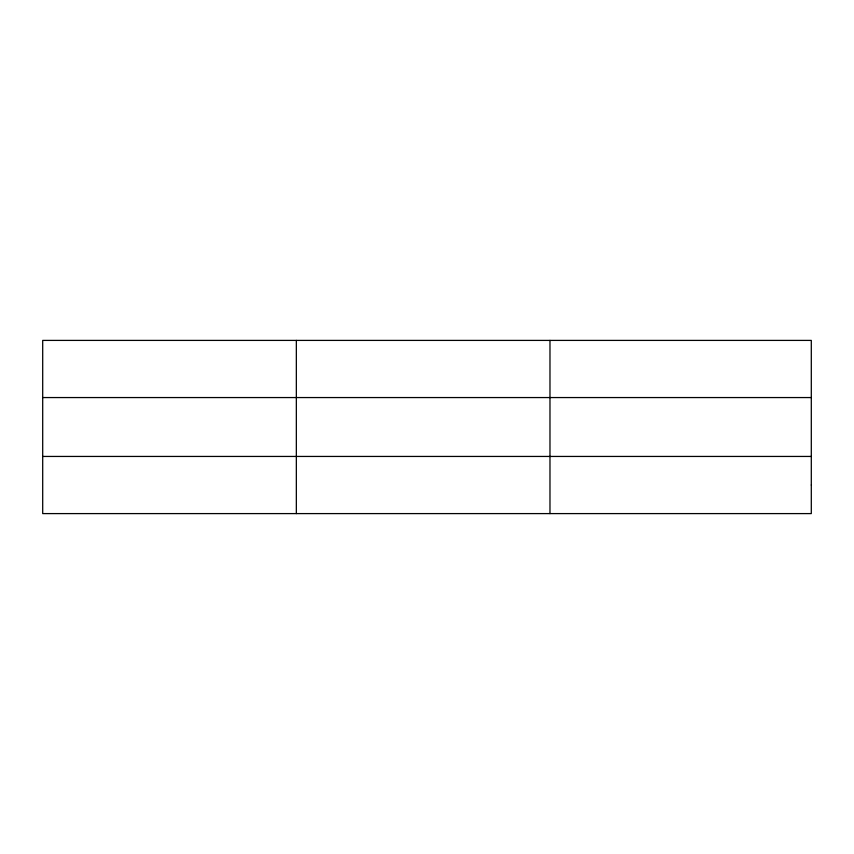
<?xml version="1.0" encoding="UTF-8"?>
<svg xmlns="http://www.w3.org/2000/svg" width="854" height="854" viewBox="0 0 854 854"><rect width="100%" height="100%" fill="white"/><g stroke="black" fill="none" stroke-linecap="round" stroke-linejoin="round"><path stroke-width="1.28" d="M296.338 340.404L296.338 513.596M549.976 340.404L549.976 513.596M42.7 397.558L811.3 397.558M42.7 456.442L811.3 456.442M811.3 485.019L811.3 513.596L42.7 513.596L42.7 340.404L811.3 340.404L811.3 485.019"/></g></svg>
